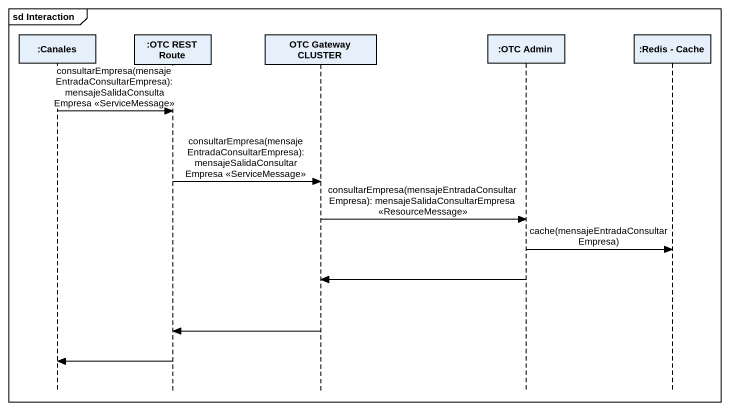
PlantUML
@startuml
mainframe sd Interaction
hide footbox
participant ":Canales" as Canales
participant ":OTC REST Route" as OTC_REST_Route
participant "OTC Gateway CLUSTER" as OTC_Gateway_CLUSTER
participant ":OTC Admin" as OTC_Admin
participant ":Redis - Cache" as Redis_Cache

Canales -> OTC_REST_Route : consultarEmpresa(mensajeEntradaConsultarEmpresa): mensajeSalidaConsultaEmpresa <<ServiceMessage>>
OTC_REST_Route -> OTC_Gateway_CLUSTER : consultarEmpresa(mensajeEntradaConsultarEmpresa): mensajeSalidaConsultarEmpresa <<ServiceMessage>>
OTC_Gateway_CLUSTER -> OTC_Admin : consultarEmpresa(mensajeEntradaConsultarEmpresa): mensajeSalidaConsultarEmpresa <<ResourceMessage>>
OTC_Admin -> Redis_Cache : cache(mensajeEntradaConsultarEmpresa)
OTC_Admin -> OTC_Gateway_CLUSTER
OTC_Gateway_CLUSTER -> OTC_REST_Route
OTC_REST_Route -> Canales
@enduml
